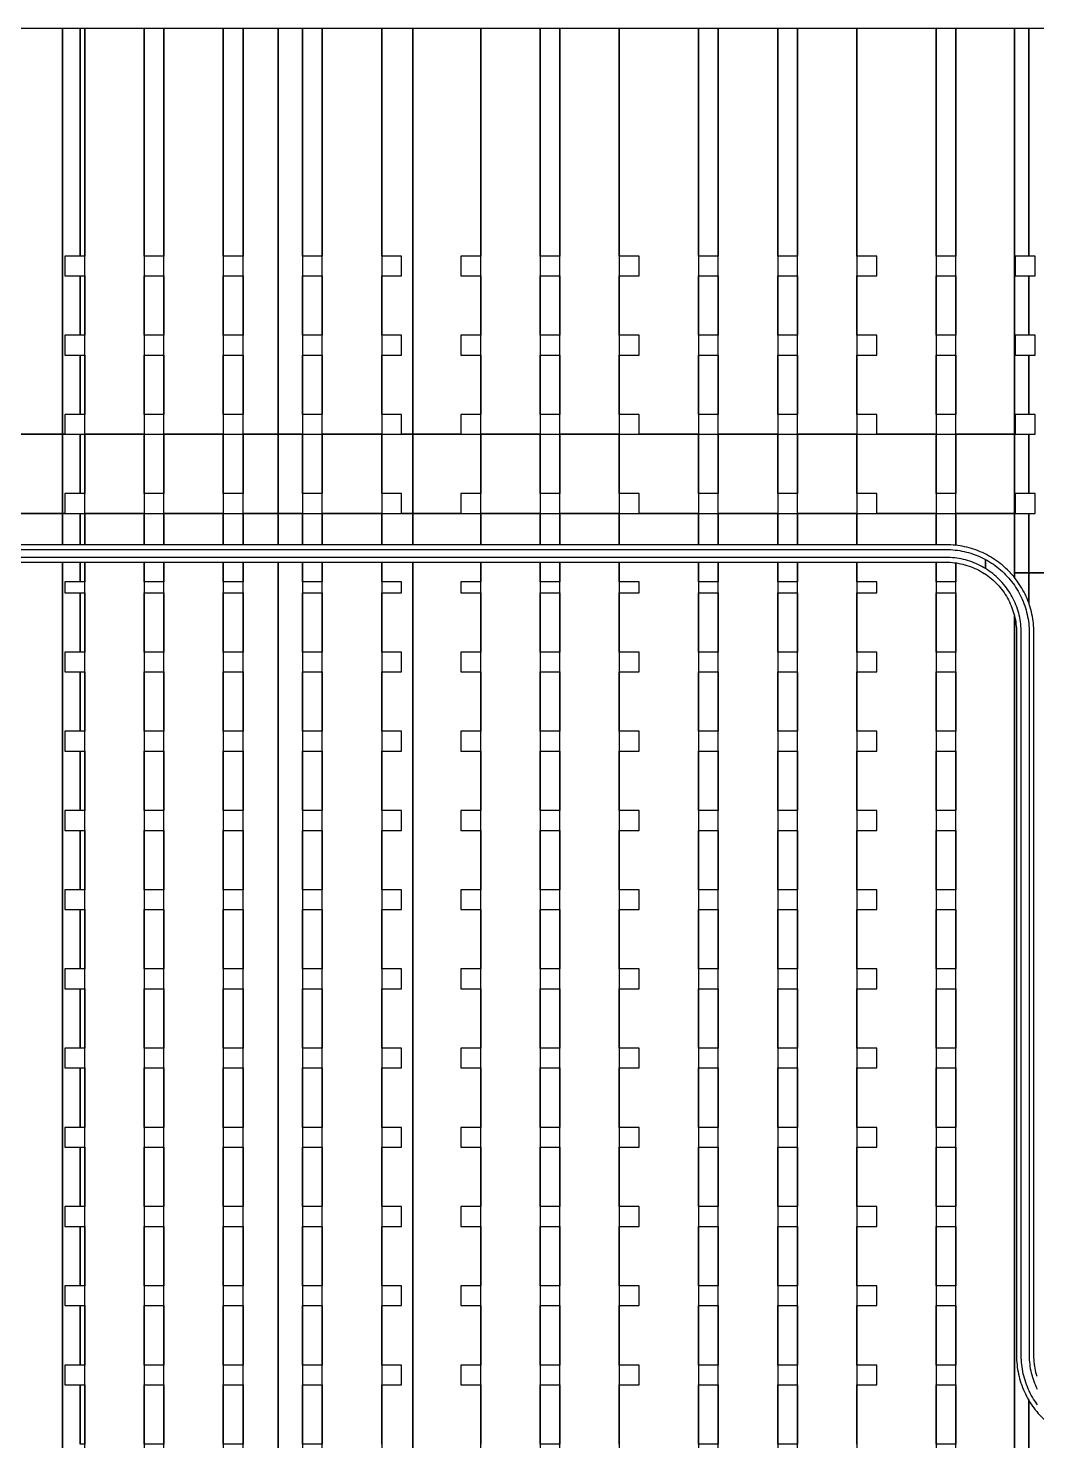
# Model space of a CAD drawing. Extents: x -4500 to 4500, y -3250 to 3250.
# Drawn here: x -3259 to -1985, y 1467 to 3250 of the extents above; entities that cross this region are included whole.
import ezdxf

# ---------------------------------------------------------------- set-up
doc = ezdxf.new("R2010")
doc.units = 0
doc.layers.add('L1D100', color=4, linetype='CONTINUOUS')
doc.layers.add('L1D11', color=2, linetype='CONTINUOUS')

# ---------------------------------------------------------------- blocks, each defined once
blk = doc.blocks.new('TOP_main_1_Cheese_100')
at = {"layer": 'L1D100'}
for points in [[(-3287.5, 2737.5), (-3287.5, 3250), (-3215.413, 3250), (-3215.413, 2737.5)], [(-3215.413, 2737.5), (-3215.413, 3250), (-3193.372, 3250), (-3193.372, 2962.5), (-3212.5, 2962.5), (-3212.5, 2937.5), (-3193.372, 2937.5), (-3193.372, 2862.5), (-3212.5, 2862.5), (-3212.5, 2837.5), (-3193.372, 2837.5), (-3193.372, 2762.5), (-3212.5, 2762.5), (-3212.5, 2737.5)], [(-3193.372, 2962.5), (-3193.372, 3250), (-3187.5, 3250), (-3187.5, 2962.5)], [(-3187.5, 2737.5), (-3187.5, 3250), (-3112.5, 3250), (-3112.5, 2737.5)], [(-3112.5, 2962.5), (-3112.5, 3250), (-3087.5, 3250), (-3087.5, 2962.5)], [(-3087.5, 2737.5), (-3087.5, 3250), (-3012.5, 3250), (-3012.5, 2737.5)], [(-3012.5, 2962.5), (-3012.5, 3250), (-2987.5, 3250), (-2987.5, 2962.5)], [(-2987.5, 2737.5), (-2987.5, 3250), (-2943.414, 3250), (-2943.414, 2737.5)], [(-2943.414, 2737.5), (-2943.414, 3250), (-2912.5, 3250), (-2912.5, 2737.5)], [(-2912.5, 2962.5), (-2912.5, 3250), (-2887.5, 3250), (-2887.5, 2962.5)], [(-2887.5, 2737.5), (-2887.5, 3250), (-2812.5, 3250), (-2812.5, 2737.5)], [(-2787.5, 2737.5), (-2787.5, 2762.5), (-2812.5, 2762.5), (-2812.5, 2837.5), (-2787.5, 2837.5), (-2787.5, 2862.5), (-2812.5, 2862.5), (-2812.5, 2937.5), (-2787.5, 2937.5), (-2787.5, 2962.5), (-2812.5, 2962.5), (-2812.5, 3250), (-2773, 3250), (-2773, 2737.5)], [(-2773, 2737.5), (-2773, 3250), (-2687.5, 3250), (-2687.5, 2962.5), (-2712.5, 2962.5), (-2712.5, 2937.5), (-2687.5, 2937.5), (-2687.5, 2862.5), (-2712.5, 2862.5), (-2712.5, 2837.5), (-2687.5, 2837.5), (-2687.5, 2762.5), (-2712.5, 2762.5), (-2712.5, 2737.5)], [(-2687.5, 2737.5), (-2687.5, 3250), (-2612.5, 3250), (-2612.5, 2737.5)], [(-2612.5, 2962.5), (-2612.5, 3250), (-2587.5, 3250), (-2587.5, 2962.5)], [(-2587.5, 2737.5), (-2587.5, 3250), (-2512.5, 3250), (-2512.5, 2737.5)], [(-2487.5, 2737.5), (-2487.5, 2762.5), (-2512.5, 2762.5), (-2512.5, 2837.5), (-2487.5, 2837.5), (-2487.5, 2862.5), (-2512.5, 2862.5), (-2512.5, 2937.5), (-2487.5, 2937.5), (-2487.5, 2962.5), (-2512.5, 2962.5), (-2512.5, 3250), (-2412.5, 3250), (-2412.5, 2737.5)], [(-2412.5, 2962.5), (-2412.5, 3250), (-2387.5, 3250), (-2387.5, 2962.5)], [(-2387.5, 2737.5), (-2387.5, 3250), (-2312.5, 3250), (-2312.5, 2737.5)], [(-2312.5, 2962.5), (-2312.5, 3250), (-2287.5, 3250), (-2287.5, 2962.5)], [(-2287.5, 2737.5), (-2287.5, 3250), (-2212.5, 3250), (-2212.5, 2737.5)], [(-2187.5, 2737.5), (-2187.5, 2762.5), (-2212.5, 2762.5), (-2212.5, 2837.5), (-2187.5, 2837.5), (-2187.5, 2862.5), (-2212.5, 2862.5), (-2212.5, 2937.5), (-2187.5, 2937.5), (-2187.5, 2962.5), (-2212.5, 2962.5), (-2212.5, 3250), (-2112.5, 3250), (-2112.5, 2737.5)], [(-2112.5, 2962.5), (-2112.5, 3250), (-2087.5, 3250), (-2087.5, 2962.5)], [(-2087.5, 2737.5), (-2087.5, 3250), (-2013.434, 3250), (-2013.434, 2737.5)], [(-2013.434, 2737.5), (-2013.434, 3250), (-1995.582, 3250), (-1995.582, 2962.5), (-2012.5, 2962.5), (-2012.5, 2937.5), (-1995.582, 2937.5), (-1995.582, 2862.5), (-2012.5, 2862.5), (-2012.5, 2837.5), (-1995.582, 2837.5), (-1995.582, 2762.5), (-2012.5, 2762.5), (-2012.5, 2737.5)], [(-1995.582, 2562.5), (-1995.582, 2637.5), (-1987.5, 2637.5), (-1987.5, 2662.5), (-1995.582, 2662.5), (-1995.582, 2737.5), (-1987.5, 2737.5), (-1987.5, 2762.5), (-1995.582, 2762.5), (-1995.582, 2837.5), (-1987.5, 2837.5), (-1987.5, 2862.5), (-1995.582, 2862.5), (-1995.582, 2937.5), (-1987.5, 2937.5), (-1987.5, 2962.5), (-1995.582, 2962.5), (-1995.582, 3250), (-1975.296, 3250), (-1975.296, 2562.5)], [(-3193.372, 2862.5), (-3193.372, 2937.5), (-3187.5, 2937.5), (-3187.5, 2862.5)], [(-3112.5, 2862.5), (-3112.5, 2937.5), (-3087.5, 2937.5), (-3087.5, 2862.5)], [(-3012.5, 2862.5), (-3012.5, 2937.5), (-2987.5, 2937.5), (-2987.5, 2862.5)], [(-2912.5, 2862.5), (-2912.5, 2937.5), (-2887.5, 2937.5), (-2887.5, 2862.5)], [(-2612.5, 2862.5), (-2612.5, 2937.5), (-2587.5, 2937.5), (-2587.5, 2862.5)], [(-2412.5, 2862.5), (-2412.5, 2937.5), (-2387.5, 2937.5), (-2387.5, 2862.5)], [(-2312.5, 2862.5), (-2312.5, 2937.5), (-2287.5, 2937.5), (-2287.5, 2862.5)], [(-2112.5, 2862.5), (-2112.5, 2937.5), (-2087.5, 2937.5), (-2087.5, 2862.5)], [(-3193.372, 2762.5), (-3193.372, 2837.5), (-3187.5, 2837.5), (-3187.5, 2762.5)], [(-3112.5, 2762.5), (-3112.5, 2837.5), (-3087.5, 2837.5), (-3087.5, 2762.5)], [(-3012.5, 2762.5), (-3012.5, 2837.5), (-2987.5, 2837.5), (-2987.5, 2762.5)], [(-2912.5, 2762.5), (-2912.5, 2837.5), (-2887.5, 2837.5), (-2887.5, 2762.5)], [(-2612.5, 2762.5), (-2612.5, 2837.5), (-2587.5, 2837.5), (-2587.5, 2762.5)], [(-2412.5, 2762.5), (-2412.5, 2837.5), (-2387.5, 2837.5), (-2387.5, 2762.5)], [(-2312.5, 2762.5), (-2312.5, 2837.5), (-2287.5, 2837.5), (-2287.5, 2762.5)], [(-2112.5, 2762.5), (-2112.5, 2837.5), (-2087.5, 2837.5), (-2087.5, 2762.5)], [(-3287.5, 2637.5), (-3287.5, 2737.5), (-3215.413, 2737.5), (-3215.413, 2637.5)], [(-3215.413, 2637.5), (-3215.413, 2737.5), (-3193.372, 2737.5), (-3193.372, 2662.5), (-3212.5, 2662.5), (-3212.5, 2637.5)], [(-3193.372, 2662.5), (-3193.372, 2737.5), (-3187.5, 2737.5), (-3187.5, 2662.5)], [(-3187.5, 2637.5), (-3187.5, 2737.5), (-3112.5, 2737.5), (-3112.5, 2637.5)], [(-3112.5, 2662.5), (-3112.5, 2737.5), (-3087.5, 2737.5), (-3087.5, 2662.5)], [(-3087.5, 2637.5), (-3087.5, 2737.5), (-3012.5, 2737.5), (-3012.5, 2637.5)], [(-3012.5, 2662.5), (-3012.5, 2737.5), (-2987.5, 2737.5), (-2987.5, 2662.5)], [(-2987.5, 2637.5), (-2987.5, 2737.5), (-2943.414, 2737.5), (-2943.414, 2637.5)], [(-2943.414, 2637.5), (-2943.414, 2737.5), (-2912.5, 2737.5), (-2912.5, 2637.5)], [(-2912.5, 2662.5), (-2912.5, 2737.5), (-2887.5, 2737.5), (-2887.5, 2662.5)], [(-2887.5, 2637.5), (-2887.5, 2737.5), (-2812.5, 2737.5), (-2812.5, 2637.5)], [(-2787.5, 2637.5), (-2787.5, 2662.5), (-2812.5, 2662.5), (-2812.5, 2737.5), (-2773, 2737.5), (-2773, 2637.5)], [(-2773, 2637.5), (-2773, 2737.5), (-2687.5, 2737.5), (-2687.5, 2662.5), (-2712.5, 2662.5), (-2712.5, 2637.5)], [(-2687.5, 2637.5), (-2687.5, 2737.5), (-2612.5, 2737.5), (-2612.5, 2637.5)], [(-2612.5, 2662.5), (-2612.5, 2737.5), (-2587.5, 2737.5), (-2587.5, 2662.5)], [(-2587.5, 2637.5), (-2587.5, 2737.5), (-2512.5, 2737.5), (-2512.5, 2637.5)], [(-2487.5, 2637.5), (-2487.5, 2662.5), (-2512.5, 2662.5), (-2512.5, 2737.5), (-2412.5, 2737.5), (-2412.5, 2637.5)], [(-2412.5, 2662.5), (-2412.5, 2737.5), (-2387.5, 2737.5), (-2387.5, 2662.5)], [(-2387.5, 2637.5), (-2387.5, 2737.5), (-2312.5, 2737.5), (-2312.5, 2637.5)], [(-2312.5, 2662.5), (-2312.5, 2737.5), (-2287.5, 2737.5), (-2287.5, 2662.5)], [(-2287.5, 2637.5), (-2287.5, 2737.5), (-2212.5, 2737.5), (-2212.5, 2637.5)], [(-2187.5, 2637.5), (-2187.5, 2662.5), (-2212.5, 2662.5), (-2212.5, 2737.5), (-2112.5, 2737.5), (-2112.5, 2637.5)], [(-2112.5, 2662.5), (-2112.5, 2737.5), (-2087.5, 2737.5), (-2087.5, 2662.5)], [(-2087.5, 2637.5), (-2087.5, 2737.5), (-2013.434, 2737.5), (-2013.434, 2637.5)], [(-2013.434, 2637.5), (-2013.434, 2737.5), (-1995.582, 2737.5), (-1995.582, 2662.5), (-2012.5, 2662.5), (-2012.5, 2637.5)], [(-3287.5, 2598), (-3287.5, 2637.5), (-3215.413, 2637.5), (-3215.413, 2598)], [(-3215.413, 2598), (-3215.413, 2637.5), (-3193.372, 2637.5), (-3193.372, 2598)], [(-3193.372, 2598), (-3193.372, 2637.5), (-3187.5, 2637.5), (-3187.5, 2598)], [(-3187.5, 2598), (-3187.5, 2637.5), (-3112.5, 2637.5), (-3112.5, 2598)], [(-3112.5, 2598), (-3112.5, 2637.5), (-3087.5, 2637.5), (-3087.5, 2598)], [(-3087.5, 2598), (-3087.5, 2637.5), (-3012.5, 2637.5), (-3012.5, 2598)], [(-3012.5, 2598), (-3012.5, 2637.5), (-2987.5, 2637.5), (-2987.5, 2598)], [(-2987.5, 2598), (-2987.5, 2637.5), (-2943.414, 2637.5), (-2943.414, 2598)], [(-2943.414, 2598), (-2943.414, 2637.5), (-2912.5, 2637.5), (-2912.5, 2598)], [(-2912.5, 2598), (-2912.5, 2637.5), (-2887.5, 2637.5), (-2887.5, 2598)], [(-2887.5, 2598), (-2887.5, 2637.5), (-2812.5, 2637.5), (-2812.5, 2598)], [(-2812.5, 2598), (-2812.5, 2637.5), (-2773, 2637.5), (-2773, 2598)], [(-2773, 2598), (-2773, 2637.5), (-2687.5, 2637.5), (-2687.5, 2598)], [(-2687.5, 2598), (-2687.5, 2637.5), (-2612.5, 2637.5), (-2612.5, 2598)], [(-2612.5, 2598), (-2612.5, 2637.5), (-2587.5, 2637.5), (-2587.5, 2598)], [(-2587.5, 2598), (-2587.5, 2637.5), (-2512.5, 2637.5), (-2512.5, 2598)], [(-2512.5, 2598), (-2512.5, 2637.5), (-2412.5, 2637.5), (-2412.5, 2598)], [(-2412.5, 2598), (-2412.5, 2637.5), (-2387.5, 2637.5), (-2387.5, 2598)], [(-2387.5, 2598), (-2387.5, 2637.5), (-2312.5, 2637.5), (-2312.5, 2598)], [(-2312.5, 2598), (-2312.5, 2637.5), (-2287.5, 2637.5), (-2287.5, 2598)], [(-2287.5, 2598), (-2287.5, 2637.5), (-2212.5, 2637.5), (-2212.5, 2598)], [(-2212.5, 2598), (-2212.5, 2637.5), (-2112.5, 2637.5), (-2112.5, 2598)], [(-2087.5, 2597.288), (-2088.192, 2597.371), (-2091.135, 2597.646), (-2094.083, 2597.843), (-2097.035, 2597.961), (-2099.99, 2598), (-2112.5, 2598), (-2112.5, 2637.5), (-2087.5, 2637.5)], [(-2013.434, 2556.47), (-2014.546, 2557.849), (-2016.462, 2560.098), (-2018.437, 2562.296), (-2018.631, 2562.5), (-2020.47, 2564.44), (-2022.56, 2566.53), (-2024.704, 2568.563), (-2026.902, 2570.538), (-2029.151, 2572.454), (-2031.451, 2574.309), (-2033.799, 2576.103), (-2036.194, 2577.833), (-2038.635, 2579.5), (-2041.119, 2581.1), (-2043.644, 2582.634), (-2046.21, 2584.1), (-2048.813, 2585.497), (-2051.453, 2586.825), (-2054.128, 2588.081), (-2056.834, 2589.266), (-2059.572, 2590.379), (-2062.338, 2591.418), (-2065.131, 2592.384), (-2067.948, 2593.274), (-2070.788, 2594.09), (-2073.649, 2594.829), (-2076.529, 2595.492), (-2079.425, 2596.078), (-2082.336, 2596.587), (-2085.259, 2597.018), (-2087.5, 2597.288), (-2087.5, 2637.5), (-2013.434, 2637.5)], [(-2013.434, 2562.5), (-2013.434, 2637.5), (-1995.582, 2637.5), (-1995.582, 2562.5)], [(-3193.372, 2551), (-3193.372, 2576), (-3187.5, 2576), (-3187.5, 2551)], [(-3112.5, 2551), (-3112.5, 2576), (-3087.5, 2576), (-3087.5, 2551)], [(-3087.5, 275), (-3087.5, 2576), (-3012.5, 2576), (-3012.5, 275)], [(-3012.5, 2551), (-3012.5, 2576), (-2987.5, 2576), (-2987.5, 2551)], [(-2987.5, 275), (-2987.5, 2576), (-2943.414, 2576), (-2943.414, 275)], [(-2943.414, 275), (-2943.414, 2576), (-2912.5, 2576), (-2912.5, 275)], [(-2912.5, 2551), (-2912.5, 2576), (-2887.5, 2576), (-2887.5, 2551)], [(-2887.5, 275), (-2887.5, 2576), (-2812.5, 2576), (-2812.5, 275)], [(-2687.5, 394), (-2687.5, 2576), (-2612.5, 2576), (-2612.5, 394)], [(-2612.5, 2551), (-2612.5, 2576), (-2587.5, 2576), (-2587.5, 2551)], [(-2587.5, 394), (-2587.5, 2576), (-2512.5, 2576), (-2512.5, 394)], [(-2412.5, 2551), (-2412.5, 2576), (-2387.5, 2576), (-2387.5, 2551)], [(-2387.5, 394), (-2387.5, 2576), (-2312.5, 2576), (-2312.5, 394)], [(-2312.5, 2551), (-2312.5, 2576), (-2287.5, 2576), (-2287.5, 2551)], [(-2287.5, 394), (-2287.5, 2576), (-2212.5, 2576), (-2212.5, 394)], [(-2112.5, 2551), (-2112.5, 2576), (-2099.99, 2576), (-2097.302, 2575.959), (-2094.617, 2575.838), (-2091.937, 2575.635), (-2089.263, 2575.351), (-2087.5, 2575.11), (-2087.5, 2551)], [(-1995.582, 2524.662), (-1996.621, 2527.428), (-1997.734, 2530.166), (-1998.919, 2532.872), (-2000.175, 2535.547), (-2001.503, 2538.187), (-2002.9, 2540.79), (-2004.366, 2543.356), (-2005.9, 2545.881), (-2007.5, 2548.365), (-2009.167, 2550.806), (-2010.897, 2553.201), (-2012.691, 2555.549), (-2013.434, 2556.47), (-2013.434, 2562.5), (-1995.582, 2562.5)], [(-3193.372, 2462.5), (-3193.372, 2537.5), (-3187.5, 2537.5), (-3187.5, 2462.5)], [(-3112.5, 2462.5), (-3112.5, 2537.5), (-3087.5, 2537.5), (-3087.5, 2462.5)], [(-3012.5, 2462.5), (-3012.5, 2537.5), (-2987.5, 2537.5), (-2987.5, 2462.5)], [(-2912.5, 2462.5), (-2912.5, 2537.5), (-2887.5, 2537.5), (-2887.5, 2462.5)], [(-2612.5, 2462.5), (-2612.5, 2537.5), (-2587.5, 2537.5), (-2587.5, 2462.5)], [(-2412.5, 2462.5), (-2412.5, 2537.5), (-2387.5, 2537.5), (-2387.5, 2462.5)], [(-2312.5, 2462.5), (-2312.5, 2537.5), (-2287.5, 2537.5), (-2287.5, 2462.5)], [(-2112.5, 2462.5), (-2112.5, 2537.5), (-2087.5, 2537.5), (-2087.5, 2462.5)], [(-3193.372, 2362.5), (-3193.372, 2437.5), (-3187.5, 2437.5), (-3187.5, 2362.5)], [(-3112.5, 2362.5), (-3112.5, 2437.5), (-3087.5, 2437.5), (-3087.5, 2362.5)], [(-3012.5, 2362.5), (-3012.5, 2437.5), (-2987.5, 2437.5), (-2987.5, 2362.5)], [(-2912.5, 2362.5), (-2912.5, 2437.5), (-2887.5, 2437.5), (-2887.5, 2362.5)], [(-2612.5, 2362.5), (-2612.5, 2437.5), (-2587.5, 2437.5), (-2587.5, 2362.5)], [(-2412.5, 2362.5), (-2412.5, 2437.5), (-2387.5, 2437.5), (-2387.5, 2362.5)], [(-2312.5, 2362.5), (-2312.5, 2437.5), (-2287.5, 2437.5), (-2287.5, 2362.5)], [(-2112.5, 2362.5), (-2112.5, 2437.5), (-2087.5, 2437.5), (-2087.5, 2362.5)], [(-3193.372, 2262.5), (-3193.372, 2337.5), (-3187.5, 2337.5), (-3187.5, 2262.5)], [(-3112.5, 2262.5), (-3112.5, 2337.5), (-3087.5, 2337.5), (-3087.5, 2262.5)], [(-3012.5, 2262.5), (-3012.5, 2337.5), (-2987.5, 2337.5), (-2987.5, 2262.5)], [(-2912.5, 2262.5), (-2912.5, 2337.5), (-2887.5, 2337.5), (-2887.5, 2262.5)], [(-2612.5, 2262.5), (-2612.5, 2337.5), (-2587.5, 2337.5), (-2587.5, 2262.5)], [(-2412.5, 2262.5), (-2412.5, 2337.5), (-2387.5, 2337.5), (-2387.5, 2262.5)], [(-2312.5, 2262.5), (-2312.5, 2337.5), (-2287.5, 2337.5), (-2287.5, 2262.5)], [(-2112.5, 2262.5), (-2112.5, 2337.5), (-2087.5, 2337.5), (-2087.5, 2262.5)], [(-3193.372, 2162.5), (-3193.372, 2237.5), (-3187.5, 2237.5), (-3187.5, 2162.5)], [(-3112.5, 2162.5), (-3112.5, 2237.5), (-3087.5, 2237.5), (-3087.5, 2162.5)], [(-3012.5, 2162.5), (-3012.5, 2237.5), (-2987.5, 2237.5), (-2987.5, 2162.5)], [(-2912.5, 2162.5), (-2912.5, 2237.5), (-2887.5, 2237.5), (-2887.5, 2162.5)], [(-2612.5, 2162.5), (-2612.5, 2237.5), (-2587.5, 2237.5), (-2587.5, 2162.5)], [(-2412.5, 2162.5), (-2412.5, 2237.5), (-2387.5, 2237.5), (-2387.5, 2162.5)], [(-2312.5, 2162.5), (-2312.5, 2237.5), (-2287.5, 2237.5), (-2287.5, 2162.5)], [(-2112.5, 2162.5), (-2112.5, 2237.5), (-2087.5, 2237.5), (-2087.5, 2162.5)], [(-3193.372, 2062.5), (-3193.372, 2137.5), (-3187.5, 2137.5), (-3187.5, 2062.5)], [(-3112.5, 2062.5), (-3112.5, 2137.5), (-3087.5, 2137.5), (-3087.5, 2062.5)], [(-3012.5, 2062.5), (-3012.5, 2137.5), (-2987.5, 2137.5), (-2987.5, 2062.5)], [(-2912.5, 2062.5), (-2912.5, 2137.5), (-2887.5, 2137.5), (-2887.5, 2062.5)], [(-2612.5, 2062.5), (-2612.5, 2137.5), (-2587.5, 2137.5), (-2587.5, 2062.5)], [(-2412.5, 2062.5), (-2412.5, 2137.5), (-2387.5, 2137.5), (-2387.5, 2062.5)], [(-2312.5, 2062.5), (-2312.5, 2137.5), (-2287.5, 2137.5), (-2287.5, 2062.5)], [(-2112.5, 2062.5), (-2112.5, 2137.5), (-2087.5, 2137.5), (-2087.5, 2062.5)], [(-3193.372, 1962.5), (-3193.372, 2037.5), (-3187.5, 2037.5), (-3187.5, 1962.5)], [(-3112.5, 1962.5), (-3112.5, 2037.5), (-3087.5, 2037.5), (-3087.5, 1962.5)], [(-3012.5, 1962.5), (-3012.5, 2037.5), (-2987.5, 2037.5), (-2987.5, 1962.5)], [(-2912.5, 1962.5), (-2912.5, 2037.5), (-2887.5, 2037.5), (-2887.5, 1962.5)], [(-2612.5, 1962.5), (-2612.5, 2037.5), (-2587.5, 2037.5), (-2587.5, 1962.5)], [(-2412.5, 1962.5), (-2412.5, 2037.5), (-2387.5, 2037.5), (-2387.5, 1962.5)], [(-2312.5, 1962.5), (-2312.5, 2037.5), (-2287.5, 2037.5), (-2287.5, 1962.5)], [(-2112.5, 1962.5), (-2112.5, 2037.5), (-2087.5, 2037.5), (-2087.5, 1962.5)], [(-3193.372, 1862.5), (-3193.372, 1937.5), (-3187.5, 1937.5), (-3187.5, 1862.5)], [(-3112.5, 1862.5), (-3112.5, 1937.5), (-3087.5, 1937.5), (-3087.5, 1862.5)], [(-3012.5, 1862.5), (-3012.5, 1937.5), (-2987.5, 1937.5), (-2987.5, 1862.5)], [(-2912.5, 1862.5), (-2912.5, 1937.5), (-2887.5, 1937.5), (-2887.5, 1862.5)], [(-2612.5, 1862.5), (-2612.5, 1937.5), (-2587.5, 1937.5), (-2587.5, 1862.5)], [(-2412.5, 1862.5), (-2412.5, 1937.5), (-2387.5, 1937.5), (-2387.5, 1862.5)], [(-2312.5, 1862.5), (-2312.5, 1937.5), (-2287.5, 1937.5), (-2287.5, 1862.5)], [(-2112.5, 1862.5), (-2112.5, 1937.5), (-2087.5, 1937.5), (-2087.5, 1862.5)], [(-3193.372, 1762.5), (-3193.372, 1837.5), (-3187.5, 1837.5), (-3187.5, 1762.5)], [(-3112.5, 1762.5), (-3112.5, 1837.5), (-3087.5, 1837.5), (-3087.5, 1762.5)], [(-3012.5, 1762.5), (-3012.5, 1837.5), (-2987.5, 1837.5), (-2987.5, 1762.5)], [(-2912.5, 1762.5), (-2912.5, 1837.5), (-2887.5, 1837.5), (-2887.5, 1762.5)], [(-2612.5, 1762.5), (-2612.5, 1837.5), (-2587.5, 1837.5), (-2587.5, 1762.5)], [(-2412.5, 1762.5), (-2412.5, 1837.5), (-2387.5, 1837.5), (-2387.5, 1762.5)], [(-2312.5, 1762.5), (-2312.5, 1837.5), (-2287.5, 1837.5), (-2287.5, 1762.5)], [(-2112.5, 1762.5), (-2112.5, 1837.5), (-2087.5, 1837.5), (-2087.5, 1762.5)], [(-3193.372, 1662.5), (-3193.372, 1737.5), (-3187.5, 1737.5), (-3187.5, 1662.5)], [(-3112.5, 1662.5), (-3112.5, 1737.5), (-3087.5, 1737.5), (-3087.5, 1662.5)], [(-3012.5, 1662.5), (-3012.5, 1737.5), (-2987.5, 1737.5), (-2987.5, 1662.5)], [(-2912.5, 1662.5), (-2912.5, 1737.5), (-2887.5, 1737.5), (-2887.5, 1662.5)], [(-2612.5, 1662.5), (-2612.5, 1737.5), (-2587.5, 1737.5), (-2587.5, 1662.5)], [(-2412.5, 1662.5), (-2412.5, 1737.5), (-2387.5, 1737.5), (-2387.5, 1662.5)], [(-2312.5, 1662.5), (-2312.5, 1737.5), (-2287.5, 1737.5), (-2287.5, 1662.5)], [(-2112.5, 1662.5), (-2112.5, 1737.5), (-2087.5, 1737.5), (-2087.5, 1662.5)], [(-3193.372, 1562.5), (-3193.372, 1637.5), (-3187.5, 1637.5), (-3187.5, 1562.5)], [(-3112.5, 1562.5), (-3112.5, 1637.5), (-3087.5, 1637.5), (-3087.5, 1562.5)], [(-3012.5, 1562.5), (-3012.5, 1637.5), (-2987.5, 1637.5), (-2987.5, 1562.5)], [(-2912.5, 1562.5), (-2912.5, 1637.5), (-2887.5, 1637.5), (-2887.5, 1562.5)], [(-2612.5, 1562.5), (-2612.5, 1637.5), (-2587.5, 1637.5), (-2587.5, 1562.5)], [(-2412.5, 1562.5), (-2412.5, 1637.5), (-2387.5, 1637.5), (-2387.5, 1562.5)], [(-2312.5, 1562.5), (-2312.5, 1637.5), (-2287.5, 1637.5), (-2287.5, 1562.5)], [(-2112.5, 1562.5), (-2112.5, 1637.5), (-2087.5, 1637.5), (-2087.5, 1562.5)], [(-3193.372, 1462.5), (-3193.372, 1537.5), (-3187.5, 1537.5), (-3187.5, 1462.5)], [(-3112.5, 1462.5), (-3112.5, 1537.5), (-3087.5, 1537.5), (-3087.5, 1462.5)], [(-3012.5, 1462.5), (-3012.5, 1537.5), (-2987.5, 1537.5), (-2987.5, 1462.5)], [(-2912.5, 1462.5), (-2912.5, 1537.5), (-2887.5, 1537.5), (-2887.5, 1462.5)], [(-2612.5, 1462.5), (-2612.5, 1537.5), (-2587.5, 1537.5), (-2587.5, 1462.5)], [(-2412.5, 1462.5), (-2412.5, 1537.5), (-2387.5, 1537.5), (-2387.5, 1462.5)], [(-2312.5, 1462.5), (-2312.5, 1537.5), (-2287.5, 1537.5), (-2287.5, 1462.5)], [(-2112.5, 1462.5), (-2112.5, 1537.5), (-2087.5, 1537.5), (-2087.5, 1462.5)]]:
    blk.add_lwpolyline(points, close=True, dxfattribs=at)
for points in [[(-3287.5, 2576), (-3215.413, 2576), (-3215.413, 228.387)], [(-3215.413, 228.387), (-3215.413, 2576), (-3193.372, 2576), (-3193.372, 2551), (-3212.5, 2551), (-3212.5, 2537.5), (-3193.372, 2537.5), (-3193.372, 2462.5), (-3212.5, 2462.5), (-3212.5, 2437.5), (-3193.372, 2437.5), (-3193.372, 2362.5), (-3212.5, 2362.5), (-3212.5, 2337.5), (-3193.372, 2337.5), (-3193.372, 2262.5), (-3212.5, 2262.5), (-3212.5, 2237.5), (-3193.372, 2237.5), (-3193.372, 2162.5), (-3212.5, 2162.5), (-3212.5, 2137.5), (-3193.372, 2137.5), (-3193.372, 2062.5), (-3212.5, 2062.5), (-3212.5, 2037.5), (-3193.372, 2037.5), (-3193.372, 1962.5), (-3212.5, 1962.5), (-3212.5, 1937.5), (-3193.372, 1937.5), (-3193.372, 1862.5), (-3212.5, 1862.5), (-3212.5, 1837.5), (-3193.372, 1837.5), (-3193.372, 1762.5), (-3212.5, 1762.5), (-3212.5, 1737.5), (-3193.372, 1737.5), (-3193.372, 1662.5), (-3212.5, 1662.5), (-3212.5, 1637.5), (-3193.372, 1637.5), (-3193.372, 1562.5), (-3212.5, 1562.5), (-3212.5, 1537.5), (-3193.372, 1537.5), (-3193.372, 1462.5)], [(-3187.5, 255.725), (-3187.5, 2576), (-3112.5, 2576), (-3112.5, 275)], [(-2812.5, 1462.5), (-2812.5, 1537.5), (-2787.5, 1537.5), (-2787.5, 1562.5), (-2812.5, 1562.5), (-2812.5, 1637.5), (-2787.5, 1637.5), (-2787.5, 1662.5), (-2812.5, 1662.5), (-2812.5, 1737.5), (-2787.5, 1737.5), (-2787.5, 1762.5), (-2812.5, 1762.5), (-2812.5, 1837.5), (-2787.5, 1837.5), (-2787.5, 1862.5), (-2812.5, 1862.5), (-2812.5, 1937.5), (-2787.5, 1937.5), (-2787.5, 1962.5), (-2812.5, 1962.5), (-2812.5, 2037.5), (-2787.5, 2037.5), (-2787.5, 2062.5), (-2812.5, 2062.5), (-2812.5, 2137.5), (-2787.5, 2137.5), (-2787.5, 2162.5), (-2812.5, 2162.5), (-2812.5, 2237.5), (-2787.5, 2237.5), (-2787.5, 2262.5), (-2812.5, 2262.5), (-2812.5, 2337.5), (-2787.5, 2337.5), (-2787.5, 2362.5), (-2812.5, 2362.5), (-2812.5, 2437.5), (-2787.5, 2437.5), (-2787.5, 2462.5), (-2812.5, 2462.5), (-2812.5, 2537.5), (-2787.5, 2537.5), (-2787.5, 2551), (-2812.5, 2551), (-2812.5, 2576), (-2773, 2576), (-2773, 275)], [(-2773, 275), (-2773, 2576), (-2687.5, 2576), (-2687.5, 2551), (-2712.5, 2551), (-2712.5, 2537.5), (-2687.5, 2537.5), (-2687.5, 2462.5), (-2712.5, 2462.5), (-2712.5, 2437.5), (-2687.5, 2437.5), (-2687.5, 2362.5), (-2712.5, 2362.5), (-2712.5, 2337.5), (-2687.5, 2337.5), (-2687.5, 2262.5), (-2712.5, 2262.5), (-2712.5, 2237.5), (-2687.5, 2237.5), (-2687.5, 2162.5), (-2712.5, 2162.5), (-2712.5, 2137.5), (-2687.5, 2137.5), (-2687.5, 2062.5), (-2712.5, 2062.5), (-2712.5, 2037.5), (-2687.5, 2037.5), (-2687.5, 1962.5), (-2712.5, 1962.5), (-2712.5, 1937.5), (-2687.5, 1937.5), (-2687.5, 1862.5), (-2712.5, 1862.5), (-2712.5, 1837.5), (-2687.5, 1837.5), (-2687.5, 1762.5), (-2712.5, 1762.5), (-2712.5, 1737.5), (-2687.5, 1737.5), (-2687.5, 1662.5), (-2712.5, 1662.5), (-2712.5, 1637.5), (-2687.5, 1637.5), (-2687.5, 1562.5), (-2712.5, 1562.5), (-2712.5, 1537.5), (-2687.5, 1537.5), (-2687.5, 1462.5)], [(-2512.5, 1462.5), (-2512.5, 1537.5), (-2487.5, 1537.5), (-2487.5, 1562.5), (-2512.5, 1562.5), (-2512.5, 1637.5), (-2487.5, 1637.5), (-2487.5, 1662.5), (-2512.5, 1662.5), (-2512.5, 1737.5), (-2487.5, 1737.5), (-2487.5, 1762.5), (-2512.5, 1762.5), (-2512.5, 1837.5), (-2487.5, 1837.5), (-2487.5, 1862.5), (-2512.5, 1862.5), (-2512.5, 1937.5), (-2487.5, 1937.5), (-2487.5, 1962.5), (-2512.5, 1962.5), (-2512.5, 2037.5), (-2487.5, 2037.5), (-2487.5, 2062.5), (-2512.5, 2062.5), (-2512.5, 2137.5), (-2487.5, 2137.5), (-2487.5, 2162.5), (-2512.5, 2162.5), (-2512.5, 2237.5), (-2487.5, 2237.5), (-2487.5, 2262.5), (-2512.5, 2262.5), (-2512.5, 2337.5), (-2487.5, 2337.5), (-2487.5, 2362.5), (-2512.5, 2362.5), (-2512.5, 2437.5), (-2487.5, 2437.5), (-2487.5, 2462.5), (-2512.5, 2462.5), (-2512.5, 2537.5), (-2487.5, 2537.5), (-2487.5, 2551), (-2512.5, 2551), (-2512.5, 2576), (-2412.5, 2576), (-2412.5, 394)], [(-2212.5, 1462.5), (-2212.5, 1537.5), (-2187.5, 1537.5), (-2187.5, 1562.5), (-2212.5, 1562.5), (-2212.5, 1637.5), (-2187.5, 1637.5), (-2187.5, 1662.5), (-2212.5, 1662.5), (-2212.5, 1737.5), (-2187.5, 1737.5), (-2187.5, 1762.5), (-2212.5, 1762.5), (-2212.5, 1837.5), (-2187.5, 1837.5), (-2187.5, 1862.5), (-2212.5, 1862.5), (-2212.5, 1937.5), (-2187.5, 1937.5), (-2187.5, 1962.5), (-2212.5, 1962.5), (-2212.5, 2037.5), (-2187.5, 2037.5), (-2187.5, 2062.5), (-2212.5, 2062.5), (-2212.5, 2137.5), (-2187.5, 2137.5), (-2187.5, 2162.5), (-2212.5, 2162.5), (-2212.5, 2237.5), (-2187.5, 2237.5), (-2187.5, 2262.5), (-2212.5, 2262.5), (-2212.5, 2337.5), (-2187.5, 2337.5), (-2187.5, 2362.5), (-2212.5, 2362.5), (-2212.5, 2437.5), (-2187.5, 2437.5), (-2187.5, 2462.5), (-2212.5, 2462.5), (-2212.5, 2537.5), (-2187.5, 2537.5), (-2187.5, 2551), (-2212.5, 2551), (-2212.5, 2576), (-2112.5, 2576), (-2112.5, 394)], [(-2087.5, 275), (-2087.5, 2575.11), (-2086.6, 2574.987), (-2083.949, 2574.542), (-2081.313, 2574.018), (-2078.693, 2573.414), (-2076.529, 2572.846), (-2076.093, 2572.731), (-2073.515, 2571.971), (-2070.961, 2571.132), (-2068.434, 2570.217), (-2065.935, 2569.226), (-2063.467, 2568.16), (-2061.033, 2567.02), (-2058.634, 2565.807), (-2056.273, 2564.522), (-2053.952, 2563.166), (-2051.673, 2561.741), (-2051.453, 2561.594), (-2049.438, 2560.247), (-2047.249, 2558.687), (-2045.108, 2557.061), (-2043.017, 2555.372), (-2040.979, 2553.62), (-2038.994, 2551.807), (-2037.065, 2549.935), (-2035.193, 2548.006), (-2033.38, 2546.021), (-2031.628, 2543.983), (-2029.939, 2541.892), (-2028.313, 2539.751), (-2026.753, 2537.562), (-2025.259, 2535.327), (-2023.834, 2533.048), (-2022.478, 2530.727), (-2021.193, 2528.366), (-2019.98, 2525.967), (-2018.84, 2523.533), (-2017.774, 2521.065), (-2016.783, 2518.566), (-2015.868, 2516.039), (-2015.029, 2513.485), (-2014.269, 2510.907), (-2013.586, 2508.307), (-2013.434, 2507.647), (-2013.434, 280.783)], [(-1984.971, 1548.115), (-1985.731, 1550.693), (-1986.414, 1553.293), (-1987.018, 1555.913), (-1987.542, 1558.549), (-1987.987, 1561.2), (-1988.165, 1562.5), (-1988.351, 1563.863), (-1988.635, 1566.537), (-1988.838, 1569.217), (-1988.959, 1571.902), (-1989, 1574.59), (-1989, 2487.01), (-1989.039, 2489.965), (-1989.157, 2492.917), (-1989.354, 2495.865), (-1989.629, 2498.808), (-1989.982, 2501.741), (-1990.413, 2504.664), (-1990.922, 2507.575), (-1991.508, 2510.471), (-1992.171, 2513.351), (-1992.91, 2516.212), (-1993.726, 2519.052), (-1994.616, 2521.869), (-1995.582, 2524.662), (-1995.582, 2562.5), (-1975.296, 2562.5)], [(-2013.434, 280.783), (-2013.434, 2507.647), (-2012.982, 2505.687), (-2012.458, 2503.051), (-2012.013, 2500.4), (-2011.649, 2497.737), (-2011.365, 2495.063), (-2011.162, 2492.383), (-2011.041, 2489.698), (-2011, 2487.01), (-2011, 1574.59), (-2010.961, 1571.635), (-2010.843, 1568.683), (-2010.646, 1565.735), (-2010.371, 1562.792), (-2010.018, 1559.859), (-2009.587, 1556.936), (-2009.078, 1554.025), (-2008.492, 1551.129), (-2007.829, 1548.249), (-2007.09, 1545.388), (-2006.274, 1542.548), (-2005.384, 1539.731), (-2004.418, 1536.938), (-2003.379, 1534.172), (-2002.266, 1531.434), (-2001.081, 1528.728), (-1999.825, 1526.053), (-1998.497, 1523.413), (-1997.1, 1520.81), (-1995.634, 1518.244), (-1995.582, 1518.158), (-1995.582, 1438.6)], [(-1995.582, 1438.6), (-1995.582, 1518.158), (-1994.1, 1515.719), (-1992.5, 1513.235), (-1990.833, 1510.794), (-1989.103, 1508.399), (-1987.309, 1506.051), (-1985.454, 1503.751), (-1983.538, 1501.502), (-1981.563, 1499.304), (-1979.53, 1497.16), (-1977.44, 1495.07), (-1975.296, 1493.037), (-1975.296, 308.666)]]:
    blk.add_lwpolyline(points, dxfattribs=at)
blk = doc.blocks.new('TOP_main_1')
at = {"layer": 'L1D11'}
for points in [[(-3445.01, 2592), (-2099.99, 2592), (-2097.097, 2591.96), (-2094.206, 2591.841), (-2091.32, 2591.641), (-2088.44, 2591.363), (-2085.569, 2591.005), (-2082.709, 2590.568), (-2079.862, 2590.053), (-2077.031, 2589.459), (-2074.216, 2588.787), (-2071.422, 2588.039), (-2068.649, 2587.213), (-2065.9, 2586.311), (-2063.177, 2585.334), (-2060.481, 2584.283), (-2057.816, 2583.157), (-2055.183, 2581.958), (-2052.584, 2580.688), (-2050.122, 2579.399), (-2050.122, 2567.858), (-2052.495, 2569.274), (-2054.908, 2570.62), (-2057.359, 2571.896), (-2059.845, 2573.1), (-2062.366, 2574.231), (-2064.919, 2575.289), (-2067.502, 2576.271), (-2070.111, 2577.179), (-2072.747, 2578.009), (-2075.405, 2578.763), (-2078.084, 2579.44), (-2080.781, 2580.038), (-2083.495, 2580.557), (-2086.223, 2580.997), (-2088.962, 2581.358), (-2091.711, 2581.639), (-2094.467, 2581.839), (-2097.227, 2581.96), (-2099.99, 2582), (-3445.01, 2582)], [(-1984.607, 1512.411), (-1986.288, 1514.766), (-1987.904, 1517.166), (-1989.453, 1519.61), (-1990.934, 1522.095), (-1992.346, 1524.62), (-1993.688, 1527.184), (-1994.958, 1529.783), (-1996.157, 1532.416), (-1997.283, 1535.081), (-1998.334, 1537.777), (-1999.311, 1540.5), (-2000.213, 1543.249), (-2001.039, 1546.022), (-2001.787, 1548.816), (-2002.459, 1551.631), (-2003.053, 1554.462), (-2003.568, 1557.309), (-2004.005, 1560.169), (-2004.363, 1563.04), (-2004.641, 1565.92), (-2004.841, 1568.806), (-2004.96, 1571.697), (-2005, 1574.59), (-2005, 2487.01), (-2005.04, 2489.773), (-2005.161, 2492.533), (-2005.361, 2495.289), (-2005.642, 2498.038), (-2006.003, 2500.777), (-2006.443, 2503.505), (-2006.962, 2506.219), (-2007.56, 2508.916), (-2008.237, 2511.595), (-2008.991, 2514.253), (-2009.821, 2516.889), (-2010.729, 2519.498), (-2011.711, 2522.081), (-2012.769, 2524.634), (-2013.9, 2527.155), (-2015.104, 2529.641), (-2016.38, 2532.092), (-2017.726, 2534.505), (-2019.142, 2536.878), (-2020.627, 2539.208), (-2022.179, 2541.494), (-2023.796, 2543.734), (-2025.478, 2545.926), (-2027.223, 2548.068), (-2029.03, 2550.159), (-2030.897, 2552.196), (-2032.822, 2554.178), (-2034.804, 2556.103), (-2036.841, 2557.97), (-2038.932, 2559.777), (-2041.074, 2561.522), (-2043.266, 2563.204), (-2045.506, 2564.821), (-2047.792, 2566.373), (-2050.122, 2567.858), (-2050.122, 2579.399), (-2050.02, 2579.346), (-2047.495, 2577.934), (-2045.01, 2576.453), (-2042.566, 2574.904), (-2040.166, 2573.288), (-2037.811, 2571.607), (-2035.504, 2569.862), (-2033.245, 2568.054), (-2031.038, 2566.184), (-2028.882, 2564.254), (-2026.781, 2562.265), (-2024.735, 2560.219), (-2022.746, 2558.118), (-2020.816, 2555.962), (-2018.946, 2553.755), (-2017.138, 2551.496), (-2015.393, 2549.189), (-2013.712, 2546.834), (-2012.096, 2544.434), (-2010.547, 2541.99), (-2009.066, 2539.505), (-2007.654, 2536.98), (-2006.312, 2534.416), (-2005.042, 2531.817), (-2003.843, 2529.184), (-2002.717, 2526.519), (-2001.666, 2523.823), (-2000.689, 2521.1), (-1999.787, 2518.351), (-1998.961, 2515.578), (-1998.213, 2512.784), (-1997.541, 2509.969), (-1996.947, 2507.138), (-1996.432, 2504.291), (-1995.995, 2501.431), (-1995.637, 2498.56), (-1995.359, 2495.68), (-1995.159, 2492.794), (-1995.04, 2489.903), (-1995, 2487.01), (-1995, 1574.59), (-1994.96, 1571.827), (-1994.839, 1569.067), (-1994.639, 1566.311), (-1994.358, 1563.562), (-1993.997, 1560.823), (-1993.557, 1558.095), (-1993.038, 1555.381), (-1992.44, 1552.684), (-1991.763, 1550.005), (-1991.009, 1547.347), (-1990.179, 1544.711), (-1989.271, 1542.102), (-1988.289, 1539.519), (-1987.231, 1536.966), (-1986.1, 1534.445), (-1984.896, 1531.959)]]:
    blk.add_lwpolyline(points, dxfattribs=at)
blk.add_blockref('TOP_main_1_Cheese_100', (0, 0))
blk = doc.blocks.new('TOP_main')
blk.add_blockref('TOP_main_1', (0, 0))

msp = doc.modelspace()

# ---------------------------------------------------------------- block references
msp.add_blockref('TOP_main', (0, 0))

doc.saveas('drawing.dxf')
